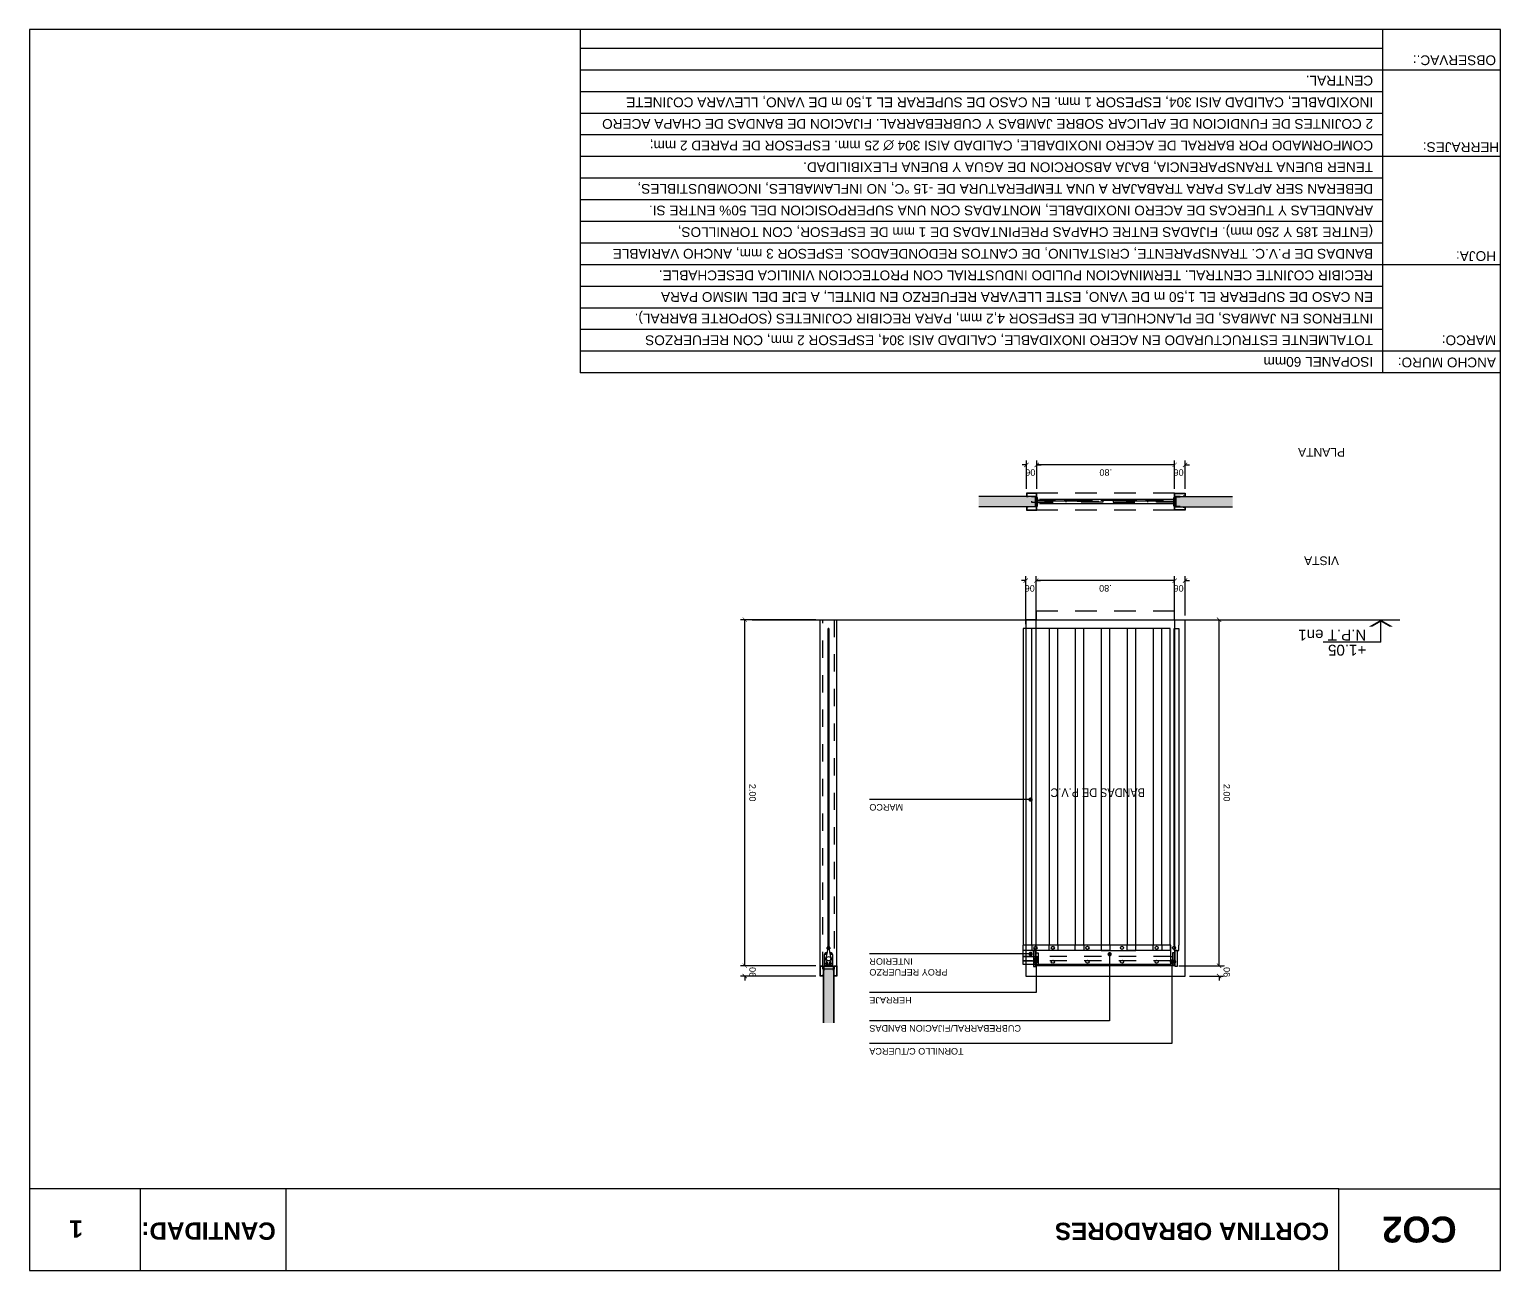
# Model space of a CAD drawing. Header units: millimetres. Extents: x -108.9 to -34.4, y 209.3 to 216.5.
# Drawn here: x -90.01 to -81.51, y 209.3 to 216.48 of the extents above; entities that cross this region are included whole.
import ezdxf
from ezdxf.enums import TextEntityAlignment as Align

# ---------------------------------------------------------------- set-up
doc = ezdxf.new("R2010")
doc.units = ezdxf.units.MM
doc.linetypes.add('HIDDEN', pattern=[9.525, 6.35, -3.175])
doc.linetypes.add('HIDDEN2', pattern=[0.1875, 0.125, -0.0625])
for name, color, linetype in [('125-TEXTO', 140, 'Continuous'), ('25-cotas', 140, 'Continuous'), ('BANDAS', 1, 'Continuous'), ('Carpinteria', 1, 'Continuous'), ('PISO', 2, 'Continuous'), ('PROYECCION', 9, 'HIDDEN2'), ('ROTULO', 7, 'Continuous'), ('TXT', 3, 'Continuous'), ('V-00', 8, 'Continuous'), ('V-01', 1, 'Continuous'), ('V-02', 2, 'Continuous'), ('Vista 2', 2, 'Continuous')]:
    doc.layers.add(name, color=color, linetype=linetype)
doc.layers.add('LICITACION PANELES', color=7, linetype='Continuous', true_color=0xf00000)
doc.styles.add('arial', font='arial.ttf')
doc.styles.add('ARIALBOLD', font='')
doc.styles.add('DIM', font='arial.ttf')
doc.styles.get("Standard").update_dxf_attribs({"font": 'arial.ttf'})
doc.styles.get('ARIALBOLD').set_extended_font_data('Arial', bold=True)
doc.dimstyles.new('Cota-025', dxfattribs={"dimscale": 25, "dimtxt": 0.0015, "dimasz": 0.001, "dimexe": 0.001, "dimexo": 0.001, "dimgap": 0.001, "dimtad": 1, "dimzin": 4, "dimdsep": 46, "dimtxsty": 'DIM', "dimblk1": 'ARCHTICK', "dimblk2": 'ARCHTICK', "dimsah": 1, "dimcen": 0.0005, "dimclrd": 15, "dimclre": 9, "dimclrt": 140, "dimaunit": 1, "dimadec": 0, "dimazin": 0, "dimtfac": 1, "dimtix": 1, "dimtofl": 0, "dimtmove": 2, "dimatfit": 3, "dimldrblk": 'DOT', "dimfxl": 1, "dimtolj": 1, "dimtzin": 4, "dimarcsym": 0})

# ---------------------------------------------------------------- blocks, each defined once
blk = doc.blocks.new('COD-CARP')
at = {"layer": 'ROTULO'}
for p, q in [((0.00146, -0.00119), (0.00146, -0.01064)), ((0.02016, -0.00119), (0.00146, -0.00119)), ((0.02016, -0.00119), (0.02016, -0.01064)), ((0.02016, -0.01064), (0.00146, -0.01064))]:
    blk.add_line(p, q, dxfattribs=at)
at = {"layer": 'TXT', "style": 'ARIALBOLD'}
blk.add_attdef('CODIGO', text='', height=0.003, dxfattribs=at).set_placement((0.01084, -0.00744), align=Align.CENTER)
blk = doc.blocks.new('_ArchTick')
at = {"color": 0, "linetype": 'ByBlock', "const_width": 0.15}
blk.add_lwpolyline([(-0.5, -0.5), (0.5, 0.5)], dxfattribs=at)
blk = doc.blocks.new('*D53')
at = {"layer": '25-cotas', "color": 9, "lineweight": -2, "transparency": 16777216}
for p, q in [((-84.1894, 213.0894), (-84.1894, 213.3152)), ((-83.3894, 213.0894), (-83.3894, 213.3152))]:
    blk.add_line(p, q, dxfattribs=at)
at = {"layer": '25-cotas', "color": 15, "lineweight": -2, "transparency": 16777216}
blk.add_line((-83.3894, 213.2902), (-84.1894, 213.2902), dxfattribs=at)
at = {"layer": 'DEFPOINTS', "color": 0, "transparency": 16777216}
for p in [(-84.1894, 213.2902), (-84.1894, 213.0644), (-83.3894, 213.0644)]:
    blk.add_point(p, dxfattribs=at)
at = {"layer": '25-cotas', "color": 15, "lineweight": -2, "transparency": 16777216, "xscale": 0.025, "yscale": 0.025, "zscale": 0.025, "rotation": 180}
blk.add_blockref('_ArchTick', (-84.1894, 213.2902), dxfattribs=at)
at = {"layer": '25-cotas', "color": 15, "lineweight": -2, "transparency": 16777216, "xscale": 0.025, "yscale": 0.025, "zscale": 0.025}
blk.add_blockref('_ArchTick', (-83.3894, 213.2902), dxfattribs=at)
at = {"layer": '25-cotas', "color": 140, "transparency": 16777216, "insert": (-83.7894, 213.246), "char_height": 0.0375, "attachment_point": 5, "rotation": 180, "style": 'DIM'}
blk.add_mtext('\\A1;.80', dxfattribs=at)
blk = doc.blocks.new('_Dot')
at = {"color": 0, "linetype": 'ByBlock', "lineweight": -2}
blk.add_line((-0.5, 0), (-1, 0), dxfattribs=at)
at = {"color": 0, "linetype": 'ByBlock', "const_width": 0.5}
blk.add_lwpolyline([(-0.25, 0, 1), (0.25, 0, 1)], format="xyb", close=True, dxfattribs=at)
blk = doc.blocks.new('Simb-Nivel-C')
blk.add_line((0, 0.52), (1.331, 0.52))
at = {"linetype": 'ByBlock'}
for p in [(0, 0.52), (0, 0.32)]:
    blk.add_line(p, (0, 0), dxfattribs=at)
for points in [[(-0.285, 0.164), (-0.203, 0.164), (0, 0), (0, 0.047)], [(0.285, 0.164), (0.203, 0.164), (0, 0), (0, 0.047)]]:
    blk.add_solid(points)
for tag, p in [('COTA', (0.338, 0.579)), ('TIPO', (0.338, 0.231))]:
    blk.add_attdef(tag, p, '', height=0.25)
blk = doc.blocks.new('*D54')
at = {"layer": 'DEFPOINTS', "color": 0, "transparency": 16777216}
for p in [(-83.3894, 213.0644), (-83.1326, 213.0644), (-83.3894, 211.0644)]:
    blk.add_point(p, dxfattribs=at)
at = {"layer": 'LICITACION PANELES', "color": 9, "lineweight": -2, "transparency": 16777216}
for p, q in [((-83.3644, 213.0644), (-83.1076, 213.0644)), ((-83.3644, 211.0644), (-83.1076, 211.0644))]:
    blk.add_line(p, q, dxfattribs=at)
at = {"layer": 'LICITACION PANELES', "color": 15, "lineweight": -2, "transparency": 16777216}
blk.add_line((-83.1326, 211.0644), (-83.1326, 213.0644), dxfattribs=at)
at = {"layer": 'LICITACION PANELES', "color": 15, "lineweight": -2, "transparency": 16777216, "xscale": 0.025, "yscale": 0.025, "zscale": 0.025}
for p, rotation in [((-83.1326, 213.0644), 90), ((-83.1326, 211.0644), 270)]:
    blk.add_blockref('_ArchTick', p, dxfattribs=dict(at, rotation=rotation))
at = {"layer": 'LICITACION PANELES', "color": 140, "transparency": 16777216, "insert": (-83.0885, 212.0644), "char_height": 0.0375, "attachment_point": 5, "rotation": 270, "style": 'DIM'}
blk.add_mtext('\\A1;2.00', dxfattribs=at)
blk = doc.blocks.new('*D55')
at = {"layer": 'DEFPOINTS', "color": 0, "transparency": 16777216}
for p in [(-83.3294, 211.0644), (-83.3294, 211.0044), (-83.1326, 211.0044)]:
    blk.add_point(p, dxfattribs=at)
at = {"layer": 'LICITACION PANELES', "color": 9, "lineweight": -2, "transparency": 16777216}
for p, q in [((-83.3044, 211.0644), (-83.1076, 211.0644)), ((-83.3044, 211.0044), (-83.1076, 211.0044))]:
    blk.add_line(p, q, dxfattribs=at)
at = {"layer": 'LICITACION PANELES', "color": 15, "lineweight": -2, "transparency": 16777216}
for p, q in [((-83.1326, 211.0644), (-83.1326, 211.0894)), ((-83.1326, 211.0044), (-83.1326, 210.9794))]:
    blk.add_line(p, q, dxfattribs=at)
at = {"layer": 'LICITACION PANELES', "color": 15, "lineweight": -2, "transparency": 16777216, "xscale": 0.025, "yscale": 0.025, "zscale": 0.025}
for p, rotation in [((-83.1326, 211.0644), 270), ((-83.1326, 211.0044), 90)]:
    blk.add_blockref('_ArchTick', p, dxfattribs=dict(at, rotation=rotation))
at = {"layer": 'LICITACION PANELES', "color": 140, "transparency": 16777216, "insert": (-83.0885, 211.0344), "char_height": 0.0375, "attachment_point": 5, "rotation": 270, "style": 'DIM'}
blk.add_mtext('\\A1;.06', dxfattribs=at)
blk = doc.blocks.new('*D56')
at = {"layer": '25-cotas', "color": 15, "lineweight": -2, "transparency": 16777216}
for p, q in [((-83.3894, 213.2902), (-83.4144, 213.2902)), ((-83.3294, 213.2902), (-83.3044, 213.2902))]:
    blk.add_line(p, q, dxfattribs=at)
at = {"layer": '25-cotas', "color": 9, "lineweight": -2, "transparency": 16777216}
for p, q in [((-83.3894, 213.0894), (-83.3894, 213.3152)), ((-83.3294, 213.0894), (-83.3294, 213.3152))]:
    blk.add_line(p, q, dxfattribs=at)
at = {"layer": 'DEFPOINTS', "color": 0, "transparency": 16777216}
for p in [(-83.3894, 213.2902), (-83.3894, 213.0644), (-83.3294, 213.0644)]:
    blk.add_point(p, dxfattribs=at)
at = {"layer": '25-cotas', "color": 15, "lineweight": -2, "transparency": 16777216, "xscale": 0.025, "yscale": 0.025, "zscale": 0.025}
blk.add_blockref('_ArchTick', (-83.3894, 213.2902), dxfattribs=at)
at = {"layer": '25-cotas', "color": 15, "lineweight": -2, "transparency": 16777216, "xscale": 0.025, "yscale": 0.025, "zscale": 0.025, "rotation": 180}
blk.add_blockref('_ArchTick', (-83.3294, 213.2902), dxfattribs=at)
at = {"layer": '25-cotas', "color": 140, "transparency": 16777216, "insert": (-83.3594, 213.246), "char_height": 0.0375, "attachment_point": 5, "rotation": 180, "style": 'DIM'}
blk.add_mtext('\\A1;.06', dxfattribs=at)
blk = doc.blocks.new('*D57')
at = {"layer": '25-cotas', "color": 15, "lineweight": -2, "transparency": 16777216}
for p, q in [((-84.2494, 213.2902), (-84.2744, 213.2902)), ((-84.1894, 213.2902), (-84.1644, 213.2902))]:
    blk.add_line(p, q, dxfattribs=at)
at = {"layer": '25-cotas', "color": 9, "lineweight": -2, "transparency": 16777216}
for p, q in [((-84.2494, 213.0394), (-84.2494, 213.3152)), ((-84.1894, 213.0394), (-84.1894, 213.3152))]:
    blk.add_line(p, q, dxfattribs=at)
at = {"layer": 'DEFPOINTS', "color": 0, "transparency": 16777216}
for p in [(-84.2494, 213.2902), (-84.2494, 213.0144), (-84.1894, 213.0144)]:
    blk.add_point(p, dxfattribs=at)
at = {"layer": '25-cotas', "color": 15, "lineweight": -2, "transparency": 16777216, "xscale": 0.025, "yscale": 0.025, "zscale": 0.025}
blk.add_blockref('_ArchTick', (-84.2494, 213.2902), dxfattribs=at)
at = {"layer": '25-cotas', "color": 15, "lineweight": -2, "transparency": 16777216, "xscale": 0.025, "yscale": 0.025, "zscale": 0.025, "rotation": 180}
blk.add_blockref('_ArchTick', (-84.1894, 213.2902), dxfattribs=at)
at = {"layer": '25-cotas', "color": 140, "transparency": 16777216, "insert": (-84.2194, 213.246), "char_height": 0.0375, "attachment_point": 5, "rotation": 180, "style": 'DIM'}
blk.add_mtext('\\A1;.06', dxfattribs=at)
blk = doc.blocks.new('*D58')
at = {"layer": '25-cotas', "color": 15, "lineweight": -2, "transparency": 16777216}
for p, q in [((-83.3894, 213.9596), (-83.4144, 213.9596)), ((-83.3294, 213.9596), (-83.3044, 213.9596))]:
    blk.add_line(p, q, dxfattribs=at)
at = {"layer": '25-cotas', "color": 9, "lineweight": -2, "transparency": 16777216}
for p, q in [((-83.3894, 213.8207), (-83.3894, 213.9846)), ((-83.3294, 213.8207), (-83.3294, 213.9846))]:
    blk.add_line(p, q, dxfattribs=at)
at = {"layer": 'DEFPOINTS', "color": 0, "transparency": 16777216}
for p in [(-83.3894, 213.9596), (-83.3894, 213.7957), (-83.3294, 213.7957)]:
    blk.add_point(p, dxfattribs=at)
at = {"layer": '25-cotas', "color": 15, "lineweight": -2, "transparency": 16777216, "xscale": 0.025, "yscale": 0.025, "zscale": 0.025}
blk.add_blockref('_ArchTick', (-83.3894, 213.9596), dxfattribs=at)
at = {"layer": '25-cotas', "color": 15, "lineweight": -2, "transparency": 16777216, "xscale": 0.025, "yscale": 0.025, "zscale": 0.025, "rotation": 180}
blk.add_blockref('_ArchTick', (-83.3294, 213.9596), dxfattribs=at)
at = {"layer": '25-cotas', "color": 140, "transparency": 16777216, "insert": (-83.3594, 213.9155), "char_height": 0.0375, "attachment_point": 5, "rotation": 180, "style": 'DIM'}
blk.add_mtext('\\A1;.06', dxfattribs=at)
blk = doc.blocks.new('*D59')
at = {"layer": '25-cotas', "color": 9, "lineweight": -2, "transparency": 16777216}
for p, q in [((-84.1859, 213.8207), (-84.1859, 213.9846)), ((-83.3894, 213.8207), (-83.3894, 213.9846))]:
    blk.add_line(p, q, dxfattribs=at)
at = {"layer": '25-cotas', "color": 15, "lineweight": -2, "transparency": 16777216}
blk.add_line((-83.3894, 213.9596), (-84.1859, 213.9596), dxfattribs=at)
at = {"layer": 'DEFPOINTS', "color": 0, "transparency": 16777216}
for p in [(-84.1859, 213.9596), (-84.1859, 213.7957), (-83.3894, 213.7957)]:
    blk.add_point(p, dxfattribs=at)
at = {"layer": '25-cotas', "color": 15, "lineweight": -2, "transparency": 16777216, "xscale": 0.025, "yscale": 0.025, "zscale": 0.025, "rotation": 180}
blk.add_blockref('_ArchTick', (-84.1859, 213.9596), dxfattribs=at)
at = {"layer": '25-cotas', "color": 15, "lineweight": -2, "transparency": 16777216, "xscale": 0.025, "yscale": 0.025, "zscale": 0.025}
blk.add_blockref('_ArchTick', (-83.3894, 213.9596), dxfattribs=at)
at = {"layer": '25-cotas', "color": 140, "transparency": 16777216, "insert": (-83.7876, 213.9155), "char_height": 0.0375, "attachment_point": 5, "rotation": 180, "style": 'DIM'}
blk.add_mtext('\\A1;.80', dxfattribs=at)
blk = doc.blocks.new('*D60')
at = {"layer": '25-cotas', "color": 15, "lineweight": -2, "transparency": 16777216}
for p, q in [((-84.2459, 213.9596), (-84.2709, 213.9596)), ((-84.1859, 213.9596), (-84.1609, 213.9596))]:
    blk.add_line(p, q, dxfattribs=at)
at = {"layer": '25-cotas', "color": 9, "lineweight": -2, "transparency": 16777216}
for p, q in [((-84.2459, 213.8207), (-84.2459, 213.9846)), ((-84.1859, 213.8207), (-84.1859, 213.9846))]:
    blk.add_line(p, q, dxfattribs=at)
at = {"layer": 'DEFPOINTS', "color": 0, "transparency": 16777216}
for p in [(-84.2459, 213.9596), (-84.2459, 213.7957), (-84.1859, 213.7957)]:
    blk.add_point(p, dxfattribs=at)
at = {"layer": '25-cotas', "color": 15, "lineweight": -2, "transparency": 16777216, "xscale": 0.025, "yscale": 0.025, "zscale": 0.025}
blk.add_blockref('_ArchTick', (-84.2459, 213.9596), dxfattribs=at)
at = {"layer": '25-cotas', "color": 15, "lineweight": -2, "transparency": 16777216, "xscale": 0.025, "yscale": 0.025, "zscale": 0.025, "rotation": 180}
blk.add_blockref('_ArchTick', (-84.1859, 213.9596), dxfattribs=at)
at = {"layer": '25-cotas', "color": 140, "transparency": 16777216, "insert": (-84.2159, 213.9155), "char_height": 0.0375, "attachment_point": 5, "rotation": 180, "style": 'DIM'}
blk.add_mtext('\\A1;.06', dxfattribs=at)
blk = doc.blocks.new('*D61')
at = {"layer": '25-cotas', "color": 9, "lineweight": -2, "transparency": 16777216}
for p, q in [((-85.4633, 213.0644), (-85.8977, 213.0644)), ((-85.4633, 211.0644), (-85.8977, 211.0644))]:
    blk.add_line(p, q, dxfattribs=at)
at = {"layer": '25-cotas', "color": 15, "lineweight": -2, "transparency": 16777216}
blk.add_line((-85.8727, 211.0644), (-85.8727, 213.0644), dxfattribs=at)
at = {"layer": 'DEFPOINTS', "color": 0, "transparency": 16777216}
for p in [(-85.8727, 213.0644), (-85.4383, 213.0644), (-85.4383, 211.0644)]:
    blk.add_point(p, dxfattribs=at)
at = {"layer": '25-cotas', "color": 15, "lineweight": -2, "transparency": 16777216, "xscale": 0.025, "yscale": 0.025, "zscale": 0.025}
for p, rotation in [((-85.8727, 213.0644), 90), ((-85.8727, 211.0644), 270)]:
    blk.add_blockref('_ArchTick', p, dxfattribs=dict(at, rotation=rotation))
at = {"layer": '25-cotas', "color": 140, "transparency": 16777216, "insert": (-85.8286, 212.0644), "char_height": 0.0375, "attachment_point": 5, "rotation": 270, "style": 'DIM'}
blk.add_mtext('\\A1;2.00', dxfattribs=at)
blk = doc.blocks.new('*D62')
at = {"layer": '25-cotas', "color": 9, "lineweight": -2, "transparency": 16777216}
for p, q in [((-85.4633, 211.0644), (-85.8977, 211.0644)), ((-85.4633, 211.0044), (-85.8977, 211.0044))]:
    blk.add_line(p, q, dxfattribs=at)
at = {"layer": '25-cotas', "color": 15, "lineweight": -2, "transparency": 16777216}
for p, q in [((-85.8727, 211.0644), (-85.8727, 211.0894)), ((-85.8727, 211.0044), (-85.8727, 210.9794))]:
    blk.add_line(p, q, dxfattribs=at)
at = {"layer": 'DEFPOINTS', "color": 0, "transparency": 16777216}
for p in [(-85.8727, 211.0644), (-85.4383, 211.0644), (-85.4383, 211.0044)]:
    blk.add_point(p, dxfattribs=at)
at = {"layer": '25-cotas', "color": 15, "lineweight": -2, "transparency": 16777216, "xscale": 0.025, "yscale": 0.025, "zscale": 0.025}
for p, rotation in [((-85.8727, 211.0644), 270), ((-85.8727, 211.0044), 90)]:
    blk.add_blockref('_ArchTick', p, dxfattribs=dict(at, rotation=rotation))
at = {"layer": '25-cotas', "color": 140, "transparency": 16777216, "insert": (-85.8286, 211.0344), "char_height": 0.0375, "attachment_point": 5, "rotation": 270, "style": 'DIM'}
blk.add_mtext('\\A1;.06', dxfattribs=at)

msp = doc.modelspace()

# ---------------------------------------------------------------- hatches: boundary and pattern name
at = {"layer": 'V-00'}
h = msp.add_hatch(dxfattribs=at)
h.set_pattern_fill('HONEY', color=256, scale=0.001, angle=90, style=0)
h.set_pattern_definition([(270, (-9.346872, 2e-13), (0.002749630645, -0.0047625), [0.003175, -0.00635]), (30, (-9.346872, 2e-13), (0.002749630663, 0.00476249999), [0.003175, -0.00635]), (330, (-9.346872, 2e-13), (0.005499261308, -1e-11), [-0.00635, 0.003175])])
h.paths.add_polyline_path([(-84.5209, 213.7177), (-84.2171, 213.7177), (-84.2171, 213.7187), (-84.1931, 213.7187), (-84.1931, 213.7747), (-84.2171, 213.7747), (-84.2171, 213.7757), (-84.5209, 213.7757)])
h = msp.add_hatch(dxfattribs=at)
h.set_pattern_fill('HONEY', color=256, scale=0.001, angle=90, style=0)
h.set_pattern_definition([(270, (-9.546872, 2e-13), (0.002749630645, -0.0047625), [0.003175, -0.00635]), (30, (-9.546872, 2e-13), (0.002749630663, 0.00476249999), [0.003175, -0.00635]), (330, (-9.546872, 2e-13), (0.005499261308, -1e-11), [-0.00635, 0.003175])])
h.paths.add_polyline_path([(-83.0543, 213.7177), (-83.3582, 213.7177), (-83.3582, 213.7187), (-83.3822, 213.7187), (-83.3822, 213.7747), (-83.3582, 213.7747), (-83.3582, 213.7757), (-83.0543, 213.7757)])
h = msp.add_hatch(dxfattribs=at)
h.set_pattern_fill('HONEY', color=256, scale=0.001, angle=90, style=0)
h.set_pattern_definition([(270, (-9.446872, 2e-13), (0.002749630645, -0.0047625), [0.003175, -0.00635]), (30, (-9.446872, 2e-13), (0.002749630663, 0.00476249999), [0.003175, -0.00635]), (330, (-9.446872, 2e-13), (0.005499261308, -1e-11), [-0.00635, 0.003175])])
h.paths.add_polyline_path([(-85.3603, 210.7335), (-85.3603, 211.0374), (-85.3613, 211.0374), (-85.3613, 211.0614), (-85.4173, 211.0614), (-85.4173, 211.0374), (-85.4183, 211.0374), (-85.4183, 210.7335)])

# ---------------------------------------------------------------- linework, layer by layer
at = {"color": 1, "linetype": 'HIDDEN2'}
msp.add_lwpolyline([(-83.3894, 213.0644), (-83.3894, 213.1144), (-84.1894, 213.1144), (-84.1894, 213.0644)], dxfattribs=at)
at = {"layer": 'BANDAS', "linetype": 'HIDDEN2'}
for p, q in [((-84.1784, 213.7592), (-84.1826, 213.7592)), ((-84.1784, 213.7342), (-84.1826, 213.7342)), ((-83.3969, 213.7592), (-83.3927, 213.7592)), ((-83.3969, 213.7342), (-83.3927, 213.7342))]:
    msp.add_line(p, q, dxfattribs=at)
at = {"layer": 'BANDAS'}
for p, q in [((-83.9525, 213.7592), (-84.1706, 213.7592)), ((-83.9525, 213.7342), (-84.1706, 213.7342)), ((-83.3969, 213.7592), (-83.9525, 213.7592)), ((-83.3969, 213.7342), (-83.9525, 213.7342)), ((-84.1894, 213.0144), (-84.2434, 213.0144)), ((-84.2674, 211.1169), (-84.1774, 211.1169)), ((-84.2674, 211.0919), (-84.1774, 211.0919)), ((-83.4114, 211.1169), (-83.4014, 211.1169)), ((-83.4114, 211.0919), (-83.4014, 211.0919))]:
    msp.add_line(p, q, dxfattribs=at)
at = {"layer": 'BANDAS', "linetype": 'HIDDEN2'}
for points in [[(-84.0157, 213.7442), (-84.0157, 213.7492), (-84.2157, 213.7492), (-84.2157, 213.7442), (-84.2157, 213.7442)], [(-84.1816, 213.7507), (-84.1816, 213.7557), (-84.0816, 213.7557), (-84.0816, 213.7507), (-84.0816, 213.7507)], [(-83.8112, 213.7507), (-83.8112, 213.7557), (-83.6112, 213.7557), (-83.6112, 213.7507), (-83.6112, 213.7507)], [(-83.5453, 213.7442), (-83.5453, 213.7492), (-83.7453, 213.7492), (-83.7453, 213.7442), (-83.7453, 213.7442)], [(-83.4558, 213.7507), (-83.4558, 213.7557), (-83.5558, 213.7557), (-83.5558, 213.7507), (-83.5558, 213.7507)], [(-83.4936, 213.7442), (-83.4936, 213.7492), (-83.3936, 213.7492), (-83.3936, 213.7442), (-83.3936, 213.7442)]]:
    msp.add_lwpolyline(points, close=True, dxfattribs=at)
for points in [[(-83.9525, 213.7557), (-84.0262, 213.7557), (-84.0261, 213.7507), (-84.0261, 213.7507), (-83.9525, 213.7507)], [(-83.9525, 213.7557), (-83.8672, 213.7557), (-83.8673, 213.7507), (-83.8673, 213.7507), (-83.9525, 213.7507)], [(-83.9525, 213.7492), (-83.8045, 213.7492), (-83.8045, 213.7442), (-83.8045, 213.7442), (-83.9525, 213.7442)]]:
    msp.add_lwpolyline(points, dxfattribs=at)
at = {"layer": 'BANDAS'}
for points in [[(-84.0644, 211.1824), (-84.0644, 213.0144), (-84.2644, 213.0144), (-84.2644, 211.1824)], [(-84.2144, 211.1824), (-84.2144, 213.0144), (-84.2644, 213.0144), (-84.2644, 211.1824)], [(-84.2144, 211.1824), (-84.2144, 211.1524), (-84.1894, 211.1524), (-84.1894, 213.0144)], [(-83.9144, 211.1824), (-83.9144, 213.0144), (-84.1144, 213.0144), (-84.1144, 211.1824)], [(-83.7644, 211.1824), (-83.7644, 213.0144), (-83.9644, 213.0144), (-83.9644, 211.1824)], [(-83.6144, 211.1824), (-83.6144, 213.0144), (-83.8144, 213.0144), (-83.8144, 211.1824)], [(-83.4644, 211.1824), (-83.4644, 213.0144), (-83.6644, 213.0144), (-83.6644, 211.1824)], [(-83.4144, 211.1824), (-83.4144, 213.0144), (-83.5144, 213.0144), (-83.5144, 211.1824)], [(-83.3914, 211.1824), (-83.3914, 213.0144), (-83.3644, 213.0144), (-83.3644, 211.1824)]]:
    msp.add_lwpolyline(points, dxfattribs=at)
for points in [[(-84.2674, 211.0724), (-83.4114, 211.0724), (-83.4114, 211.1824), (-84.2674, 211.1824)], [(-84.1894, 211.0694), (-84.1894, 211.1394), (-84.1774, 211.1394), (-84.1774, 211.0694)], [(-83.3894, 211.0694), (-83.3894, 211.1394), (-83.4014, 211.1394), (-83.4014, 211.0694)]]:
    msp.add_lwpolyline(points, close=True, dxfattribs=at)
at = {"layer": 'BANDAS', "linetype": 'HIDDEN'}
for points in [[(-84.0644, 211.1824), (-84.0644, 211.1524), (-84.2644, 211.1524), (-84.2644, 211.1824)], [(-83.9144, 211.1824), (-83.9144, 211.1524), (-84.1144, 211.1524), (-84.1144, 211.1824)], [(-83.7644, 211.1824), (-83.7644, 211.1524), (-83.9644, 211.1524), (-83.9644, 211.1824)], [(-83.8144, 211.1824), (-83.8144, 211.1524), (-83.6144, 211.1524), (-83.6144, 211.1824)], [(-83.4644, 211.1824), (-83.4644, 211.1524), (-83.6644, 211.1524), (-83.6644, 211.1824)], [(-83.4144, 211.1824), (-83.4144, 211.1524), (-83.5144, 211.1524), (-83.5144, 211.1824)], [(-83.3914, 211.1824), (-83.3914, 211.1524), (-83.3644, 211.1524), (-83.3644, 211.1824)]]:
    msp.add_lwpolyline(points, dxfattribs=at)
at = {"layer": 'BANDAS'}
for centre in [(-84.1934, 211.1674), (-84.0934, 211.1674), (-83.8934, 211.1674), (-83.6934, 211.1674), (-83.4934, 211.1674), (-83.3934, 211.1674), (-84.1934, 211.0874), (-84.0934, 211.0874), (-83.8934, 211.0874), (-83.6934, 211.0874), (-83.4934, 211.0874), (-83.3934, 211.0874)]:
    msp.add_circle(centre, 0.00923, dxfattribs=at)
at = {"layer": 'Carpinteria', "color": 2}
for points in [[(-84.2171, 213.7757), (-84.1921, 213.7757), (-84.1921, 213.7177), (-84.2171, 213.7177), (-84.2171, 213.7187), (-84.1931, 213.7187), (-84.1931, 213.7747), (-84.2171, 213.7747), (-84.2171, 213.7757)], [(-84.2171, 213.7757), (-84.1921, 213.7757), (-84.1921, 213.7177), (-84.2171, 213.7177), (-84.2171, 213.7187), (-84.1931, 213.7187), (-84.1931, 213.7747), (-84.2171, 213.7747), (-84.2171, 213.7757)], [(-83.3582, 213.7757), (-83.3832, 213.7757), (-83.3832, 213.7177), (-83.3582, 213.7177), (-83.3582, 213.7187), (-83.3822, 213.7187), (-83.3822, 213.7747), (-83.3582, 213.7747), (-83.3582, 213.7757)], [(-85.4183, 211.0374), (-85.4183, 211.0624), (-85.3603, 211.0624), (-85.3603, 211.0374), (-85.3613, 211.0374), (-85.3613, 211.0614), (-85.4173, 211.0614), (-85.4173, 211.0374), (-85.4183, 211.0374)], [(-85.4183, 211.0374), (-85.4183, 211.0624), (-85.3603, 211.0624), (-85.3603, 211.0374), (-85.3613, 211.0374), (-85.3613, 211.0614), (-85.4173, 211.0614), (-85.4173, 211.0374), (-85.4183, 211.0374)]]:
    msp.add_lwpolyline(points, dxfattribs=at)
at = {"layer": 'DEFPOINTS'}
for points in [[(-90.0063, 216.4768), (-90.0063, 209.3018), (-81.5063, 209.3018), (-81.5063, 216.4768)], [(-81.5063, 216.4768), (-90.0063, 216.4768), (-90.0063, 209.3018), (-81.5063, 209.3018)]]:
    msp.add_lwpolyline(points, close=True, dxfattribs=at)
at = {"layer": 'PISO'}
msp.add_line((-85.8301, 213.0644), (-82.0891, 213.0644), dxfattribs=at)
at = {"layer": 'PROYECCION'}
for p, q in [((-83.3894, 213.7957), (-84.1859, 213.7957)), ((-83.3894, 213.6977), (-84.1859, 213.6977))]:
    msp.add_line(p, q, dxfattribs=at)
at = {"layer": 'PROYECCION', "linetype": 'HIDDEN2', "ltscale": 0.02}
for p, q in [((-83.4114, 211.1169), (-84.2674, 211.1169)), ((-83.4114, 211.0919), (-84.2674, 211.0919))]:
    msp.add_line(p, q, dxfattribs=at)
at = {"layer": 'PROYECCION', "color": 1, "linetype": 'HIDDEN', "ltscale": 0.01}
msp.add_lwpolyline([(-85.3568, 213.0644), (-85.3568, 211.0444), (-85.3568, 211.0444), (-85.4218, 211.0444), (-85.4218, 213.0644)], dxfattribs=at)
at = {"layer": 'PROYECCION', "linetype": 'HIDDEN2', "ltscale": 0.02}
for points in [[(-84.1936, 211.0594), (-84.1936, 211.1544), (-84.2056, 211.1544), (-84.2056, 211.0594)], [(-83.3866, 211.0594), (-83.3866, 211.1544), (-83.3746, 211.1544), (-83.3746, 211.0594)]]:
    msp.add_lwpolyline(points, close=True, dxfattribs=at)
at = {"layer": 'ROTULO'}
for p, q in [((-89.3647, 209.3018), (-89.3647, 209.7741)), ((-88.5231, 209.3018), (-88.5231, 209.7741))]:
    msp.add_line(p, q, dxfattribs=at)
at = {"layer": 'TXT'}
for p, q in [((-86.8236, 216.4768), (-86.8236, 214.4911)), ((-86.8236, 216.4768), (-86.8236, 214.4911)), ((-82.1867, 214.4911), (-82.1867, 216.4768)), ((-82.1867, 214.4911), (-82.1867, 216.4768)), ((-82.1867, 214.4911), (-82.1867, 216.4768)), ((-82.1867, 216.3668), (-86.8236, 216.3668)), ((-82.1867, 216.2417), (-86.8236, 216.2417)), ((-81.5063, 216.2417), (-86.8236, 216.2417)), ((-82.1867, 216.1167), (-86.8236, 216.1167)), ((-82.1867, 215.9916), (-86.8236, 215.9916)), ((-82.1867, 215.8666), (-86.8236, 215.8666)), ((-81.5063, 215.7415), (-86.8236, 215.7415)), ((-82.1867, 215.6165), (-86.8236, 215.6165)), ((-82.1867, 215.4915), (-86.8236, 215.4915)), ((-82.1867, 215.3664), (-86.8236, 215.3664)), ((-82.1867, 215.2414), (-86.8236, 215.2414)), ((-82.1867, 215.1163), (-86.8236, 215.1163)), ((-81.5063, 215.1163), (-86.8236, 215.1163)), ((-82.1867, 214.9913), (-86.8236, 214.9913)), ((-82.1867, 214.8662), (-86.8236, 214.8662)), ((-82.1867, 214.7412), (-86.8236, 214.7412)), ((-81.5063, 214.6162), (-86.8236, 214.6162)), ((-81.5063, 214.4911), (-86.8236, 214.4911)), ((-82.441, 209.7741), (-90.0063, 209.7741))]:
    msp.add_line(p, q, dxfattribs=at)
at = {"layer": 'V-01'}
for p, q in [((-84.1921, 213.7767), (-84.5209, 213.7767)), ((-84.1921, 213.7757), (-84.5209, 213.7757)), ((-83.3832, 213.7767), (-83.0543, 213.7767)), ((-83.3832, 213.7757), (-83.0543, 213.7757)), ((-84.1921, 213.7177), (-84.5209, 213.7177)), ((-84.1921, 213.7167), (-84.5209, 213.7167)), ((-83.3832, 213.7177), (-83.0543, 213.7177)), ((-83.3832, 213.7167), (-83.0543, 213.7167)), ((-85.4383, 211.0644), (-85.4383, 213.0644)), ((-85.3403, 211.0644), (-85.3403, 213.0644)), ((-85.3928, 211.1684), (-85.3935, 211.1684)), ((-85.3928, 211.1637), (-85.3935, 211.1637)), ((-85.3853, 211.1684), (-85.3858, 211.1684)), ((-85.3853, 211.1637), (-85.3858, 211.1637)), ((-85.4193, 211.0624), (-85.4193, 210.7335)), ((-85.4183, 211.0624), (-85.4183, 210.7335)), ((-85.3603, 211.0624), (-85.3603, 210.7335)), ((-85.3593, 211.0624), (-85.3593, 210.7335))]:
    msp.add_line(p, q, dxfattribs=at)
for points in [[(-85.3974, 211.1684), (-85.3987, 211.1684), (-85.3992, 211.1679), (-85.3992, 211.1643), (-85.3987, 211.1637), (-85.3974, 211.1637)], [(-85.4143, 211.0694), (-85.3971, 211.0694)], [(-85.3974, 211.0704), (-85.3987, 211.0704), (-85.3992, 211.0709), (-85.3992, 211.0745), (-85.3987, 211.075), (-85.3974, 211.075)], [(-85.3938, 211.0694), (-85.3933, 211.0694)], [(-85.3853, 211.0694), (-85.385, 211.0694)]]:
    msp.add_lwpolyline(points, dxfattribs=at)
for points in [[(-85.3974, 211.1632), (-85.3974, 211.169), (-85.3966, 211.17), (-85.3943, 211.17), (-85.3935, 211.169), (-85.3935, 211.1632), (-85.3943, 211.1622), (-85.3966, 211.1622)], [(-85.3853, 211.1632), (-85.3853, 211.169), (-85.3845, 211.17), (-85.3822, 211.17), (-85.3815, 211.169), (-85.3815, 211.1632), (-85.3822, 211.1622), (-85.3845, 211.1622)], [(-85.3974, 211.0756), (-85.3974, 211.0698), (-85.3966, 211.0688), (-85.3943, 211.0688), (-85.3935, 211.0698), (-85.3935, 211.0756), (-85.3943, 211.0766), (-85.3966, 211.0766)], [(-85.3853, 211.0756), (-85.3853, 211.0698), (-85.3845, 211.0688), (-85.3822, 211.0688), (-85.3815, 211.0698), (-85.3815, 211.0756), (-85.3822, 211.0766), (-85.3845, 211.0766)]]:
    msp.add_lwpolyline(points, close=True, dxfattribs=at)
for points in [[(-85.3961, 211.1622, -1), (-85.3961, 211.1643), (-85.3948, 211.1643, 0.571429), (-85.3948, 211.1679), (-85.3961, 211.1679, -1), (-85.3961, 211.17)], [(-85.3961, 211.1643, -0.571429), (-85.3961, 211.1679)], [(-85.384, 211.1622, -1), (-85.384, 211.1643), (-85.3828, 211.1643, 0.571429), (-85.3828, 211.1679), (-85.384, 211.1679, -1), (-85.384, 211.17)], [(-85.384, 211.1643, -0.571429), (-85.384, 211.1679)], [(-85.396, 211.1394), (-85.3993, 211.1394, 0.414214), (-85.4143, 211.1244), (-85.4143, 211.0694)], [(-85.3961, 211.0766, 1), (-85.3961, 211.0745), (-85.3948, 211.0745, -0.571429), (-85.3948, 211.0709), (-85.3961, 211.0709, 1), (-85.3961, 211.0688)], [(-85.3961, 211.0745, 0.571429), (-85.3961, 211.0709)], [(-85.384, 211.0766, 1), (-85.384, 211.0745), (-85.3828, 211.0745, -0.571429), (-85.3828, 211.0709), (-85.384, 211.0709, 1), (-85.384, 211.0688)], [(-85.384, 211.0745, 0.571429), (-85.384, 211.0709)], [(-85.3818, 211.0694), (-85.3643, 211.0694), (-85.3643, 211.1244, 0.414214), (-85.3793, 211.1394), (-85.3827, 211.1394, 106.37853)]]:
    msp.add_lwpolyline(points, format="xyb", dxfattribs=at)
for centre in [(-85.4047, 211.1303), (-85.4047, 211.0785), (-85.374, 211.1303), (-85.374, 211.0785)]:
    msp.add_circle(centre, 0.00289, dxfattribs=at)
for centre in [(-85.3948, 211.1689), (-85.3948, 211.1632), (-85.3828, 211.1689), (-85.3828, 211.1632), (-85.3948, 211.0756), (-85.3948, 211.0698), (-85.3828, 211.0756), (-85.3828, 211.0698)]:
    msp.add_arc(centre, 0.00104, 270, 90, dxfattribs=at)
at = {"layer": 'V-02'}
msp.add_line((-85.3868, 213.0144), (-85.3918, 213.0144), dxfattribs=at)
for points in [[(-85.3868, 213.0144), (-85.3868, 211.1744), (-85.3918, 211.1744), (-85.3918, 213.0144)], [(-85.3858, 211.1578), (-85.3858, 211.1578), (-85.3858, 211.1578), (-85.3858, 211.1578), (-85.3839, 211.1463), (-85.3814, 211.1321), (-85.3798, 211.1245), (-85.3773, 211.1178), (-85.3738, 211.1077), (-85.3741, 211.0998), (-85.3763, 211.0934), (-85.3801, 211.0868), (-85.382, 211.0839), (-85.3854, 211.0782), (-85.3853, 211.0706), (-85.3853, 211.0644), (-85.3933, 211.0644), (-85.3933, 211.0706), (-85.3933, 211.0782), (-85.3966, 211.0839), (-85.3985, 211.0868), (-85.4023, 211.0934), (-85.4046, 211.0998), (-85.4049, 211.1077), (-85.4014, 211.1178), (-85.3989, 211.1245), (-85.3973, 211.1321), (-85.3947, 211.1463), (-85.3928, 211.1578), (-85.3928, 211.1578), (-85.3928, 211.1578), (-85.3928, 211.1578), (-85.3858, 211.1578)]]:
    msp.add_lwpolyline(points, dxfattribs=at)
msp.add_lwpolyline([(-85.3928, 211.1578), (-85.3928, 211.1744), (-85.3858, 211.1744), (-85.3858, 211.1578)], close=True, dxfattribs=at)
msp.add_circle((-85.3893, 211.1044), 0.0125, dxfattribs=at)
at = {"layer": 'Vista 2'}
for points in [[(-84.2359, 213.7167), (-84.2459, 213.7167), (-84.2459, 213.6977), (-84.1859, 213.6977), (-84.1859, 213.7957), (-84.2459, 213.7957), (-84.2459, 213.7767), (-84.2359, 213.7767)], [(-84.2359, 213.7147), (-84.2439, 213.7147), (-84.2439, 213.6997), (-84.1879, 213.6997), (-84.1879, 213.7937), (-84.2439, 213.7937), (-84.2439, 213.7787), (-84.2359, 213.7787)], [(-84.1921, 213.7167), (-84.1921, 213.7767), (-84.1879, 213.7767), (-84.1879, 213.7167), (-84.1921, 213.7167)], [(-83.3394, 213.7167), (-83.3294, 213.7167), (-83.3294, 213.6977), (-83.3894, 213.6977), (-83.3894, 213.7957), (-83.3294, 213.7957), (-83.3294, 213.7767), (-83.3394, 213.7767)], [(-83.3394, 213.7147), (-83.3314, 213.7147), (-83.3314, 213.6997), (-83.3874, 213.6997), (-83.3874, 213.7937), (-83.3314, 213.7937), (-83.3314, 213.7787), (-83.3394, 213.7787)], [(-83.3832, 213.7167), (-83.3832, 213.7767), (-83.3874, 213.7767), (-83.3874, 213.7167), (-83.3832, 213.7167)], [(-84.1817, 213.7217), (-84.1817, 213.7717), (-84.1859, 213.7717), (-84.1859, 213.7217), (-84.1817, 213.7217)], [(-83.3936, 213.7217), (-83.3936, 213.7717), (-83.3894, 213.7717), (-83.3894, 213.7217), (-83.3936, 213.7217)], [(-84.2494, 213.0644), (-84.2494, 211.0044), (-83.3837, 211.0044), (-83.3294, 211.0044), (-83.3294, 213.0644)], [(-83.3894, 213.0644), (-83.3894, 211.0644), (-83.7424, 211.0644), (-84.1894, 211.0644), (-84.1894, 213.0644), (-84.2494, 213.0644)], [(-85.4193, 211.0144), (-85.4193, 211.0044), (-85.4383, 211.0044), (-85.4383, 211.0644), (-85.3403, 211.0644), (-85.3403, 211.0044), (-85.3593, 211.0044), (-85.3593, 211.0144)], [(-85.4213, 211.0144), (-85.4213, 211.0064), (-85.4363, 211.0064), (-85.4363, 211.0624), (-85.3423, 211.0624), (-85.3423, 211.0064), (-85.3573, 211.0064), (-85.3573, 211.0144)]]:
    msp.add_lwpolyline(points, dxfattribs=at)

# ---------------------------------------------------------------- block references
at = {"layer": '25-cotas', "xscale": 0.25, "yscale": 0.25, "zscale": 0.25, "rotation": 179.999999995727}
msp.add_blockref('Simb-Nivel-C', (-82.1978, 213.0644), dxfattribs=at).add_auto_attribs({'COTA': '+1.05', 'TIPO': 'N.P.T en1'})
at = {"layer": 'TXT', "xscale": 50, "yscale": 50, "zscale": 50, "rotation": 180}
msp.add_blockref('COD-CARP', (-81.4332, 209.2421), dxfattribs=at).add_auto_attribs({'CODIGO': 'CO2'})

# ---------------------------------------------------------------- texts
at = {"layer": '125-TEXTO', "width": 0.9}
msp.add_text('BANDAS DE P.V.C.', height=0.05, rotation=180, dxfattribs=at).set_placement((-83.8428, 212.0645), align=Align.MIDDLE)
at = {"layer": '25-cotas', "char_height": 0.05, "width": 1.558581, "attachment_point": 5, "rotation": 180}
for s, insert in [('PLANTA', (-82.5405, 214.0318)), ('VISTA', (-82.5405, 213.4055))]:
    msp.add_mtext(s, dxfattribs=dict(at, insert=insert))
at = {"layer": '25-cotas', "color": 140, "char_height": 0.0375, "attachment_point": 9, "rotation": 180, "style": 'DIM'}
for s, insert in [('\\A1;MARCO', (-85.1533, 211.9993)), ('\\A1;PROY REFUERZO \\PINTERIOR', (-85.1533, 211.108)), ('\\A1;HERRAJE', (-85.1533, 210.8843)), ('\\A1;CUBREBARRAL/FIJACION BANDAS', (-85.1533, 210.7212)), ('\\A1;TORNILLO C/TUERCA', (-85.1533, 210.5887))]:
    msp.add_mtext(s, dxfattribs=dict(at, insert=insert))
at = {"layer": 'TXT', "style": 'arial'}
for s, height, p in [('OBSERVAC.:', 0.05627, (-81.5327, 216.3267)), ('CENTRAL.', 0.05627, (-82.2427, 216.2086)), ('INOXIDABLE, CALIDAD AISI 304, ESPESOR 1 mm. EN CASO DE SUPERAR EL 1,50 m DE VANO, LLEVARA COJINETE', 0.056269, (-82.2427, 216.0835)), ('2 COJINTES DE FUNDICION DE APLICAR SOBRE JAMBAS Y CUBREBARRAL. FIJACION DE BANDAS DE CHAPA ACERO', 0.056269, (-82.2427, 215.9585)), ('COMFORMADO POR BARRAL DE ACERO INOXIDABLE, CALIDAD AISI 304 ∅ 25 mm. ESPESOR DE PARED 2 mm;', 0.056269, (-82.2427, 215.8334)), ('HERRAJES:', 0.05627, (-81.5142, 215.8246)), ('TENER BUENA TRANSPARENCIA, BAJA ABSORCION DE AGUA Y BUENA FLEXIBILIDAD.', 0.056269, (-82.2427, 215.7084)), ('DEBERAN SER APTAS PARA TRABAJAR A UNA TEMPERATURA DE -15 °C, NO INFLAMABLES, INCOMBUSTIBLES,', 0.056269, (-82.2427, 215.5833)), ('ARANDELAS Y TUERCAS DE ACERO INOXIDABLE, MONTADAS CON UNA SUPERPOSICION DEL 50%%% ENTRE SI.', 0.056269, (-82.2427, 215.4583)), ('(ENTRE 185 Y 250 mm). FIJADAS ENTRE CHAPAS PREPINTADAS DE 1 mm DE ESPESOR, CON TORNILLOS,', 0.056269, (-82.2427, 215.3333)), ('BANDAS DE P.V.C. TRANSPARENTE, CRISTALINO, DE CANTOS REDONDEADOS. ESPESOR 3 mm, ANCHO VARIABLE', 0.056269, (-82.2427, 215.2082)), ('HOJA:', 0.05627, (-81.5327, 215.1948)), ('RECIBIR COJINTE CENTRAL. TERMINACION PULIDO INDUSTRIAL CON PROTECCION VINILICA DESECHABLE.', 0.056269, (-82.2427, 215.0832)), ('EN CASO DE SUPERAR EL 1,50 m DE VANO, ESTE LLEVARA REFUERZO EN DINTEL, A EJE DEL MISMO PARA', 0.056269, (-82.2427, 214.9581)), ('INTERNOS EN JAMBAS, DE PLANCHUELA DE ESPESOR 4,2 mm, PARA RECIBIR COJINETES (SOPORTE BARRAL).', 0.056269, (-82.2427, 214.8331)), ('TOTALMENTE ESTRUCTURADO EN ACERO INOXIDABLE, CALIDAD AISI 304, ESPESOR 2 mm, CON REFUERZOS', 0.056269, (-82.2427, 214.708)), ('MARCO:', 0.05627, (-81.5317, 214.708)), ('ISOPANEL 60mm', 0.056269, (-82.2427, 214.583)), ('ANCHO MURO:', 0.056269, (-81.5327, 214.5799))]:
    msp.add_text(s, height=height, rotation=180, dxfattribs=at).set_placement(p)
at = {"layer": 'TXT', "char_height": 0.15, "width": 4.172499, "attachment_point": 1, "rotation": 180, "style": 'ARIALBOLD'}
for s, insert in [('{\\H0.6667x;1}', (-89.6971, 209.492)), ('{\\H0.6667x;CANTIDAD:}', (-88.5833, 209.48)), ('{\\H0.6667x;CORTINA OBRADORES}', (-82.4974, 209.4785))]:
    msp.add_mtext(s, dxfattribs=dict(at, insert=insert))

# ---------------------------------------------------------------- dimensions: what is measured, and where the dimension line sits
at = {"layer": '25-cotas'}
for base, p1, p2, angle, picture, middle in [((-84.2459, 213.9596), (-84.1859, 213.7957), (-84.2459, 213.7957), 180, '*D60', (-84.2159, 213.9155)), ((-84.1859, 213.9596), (-83.3894, 213.7957), (-84.1859, 213.7957), 180, '*D59', (-83.7876, 213.9155)), ((-83.3894, 213.9596), (-83.3294, 213.7957), (-83.3894, 213.7957), 180, '*D58', (-83.3594, 213.9155)), ((-84.2494, 213.2902), (-84.1894, 213.0144), (-84.2494, 213.0144), 180, '*D57', (-84.2194, 213.246)), ((-84.1894, 213.2902), (-83.3894, 213.0644), (-84.1894, 213.0644), 180, '*D53', (-83.7894, 213.246)), ((-83.3894, 213.2902), (-83.3294, 213.0644), (-83.3894, 213.0644), 180, '*D56', (-83.3594, 213.246)), ((-85.8727, 213.0644), (-85.4383, 211.0644), (-85.4383, 213.0644), 270, '*D61', (-85.8286, 212.0644)), ((-85.8727, 211.0644), (-85.4383, 211.0044), (-85.4383, 211.0644), 270, '*D62', (-85.8286, 211.0344))]:
    dim = msp.add_linear_dim(base=base, p1=p1, p2=p2, angle=angle, dimstyle='Cota-025', dxfattribs=at)
    dim.commit()
    dim.dimension.update_dxf_attribs({"geometry": picture, "text_midpoint": middle})
at = {"layer": 'LICITACION PANELES'}
for base, p1, p2, picture, middle in [((-83.1326, 213.0644), (-83.3894, 211.0644), (-83.3894, 213.0644), '*D54', (-83.0885, 212.0644)), ((-83.1326, 211.0044), (-83.3294, 211.0644), (-83.3294, 211.0044), '*D55', (-83.0885, 211.0344))]:
    dim = msp.add_linear_dim(base=base, p1=p1, p2=p2, angle=270, dimstyle='Cota-025', dxfattribs=at)
    dim.commit()
    dim.dimension.update_dxf_attribs({"geometry": picture, "text_midpoint": middle})

# ---------------------------------------------------------------- leaders
at = {"layer": '25-cotas', "annotation_type": 0, "has_hookline": 1, "hookline_direction": 0, "horizontal_direction": (-1, 0, 0)}
for points, text_width in [([(-84.2216, 212.0243), (-84.9396, 212.0243)], 0.1888), ([(-84.2216, 211.133), (-84.6836, 211.133)], 0.4448), ([(-83.765, 211.1306), (-83.765, 210.7462), (-84.2574, 210.7462)], 0.8709), ([(-84.1896, 211.1021), (-84.1896, 210.9093), (-84.8908, 210.9093)], 0.2375), ([(-83.4063, 211.0894), (-83.4063, 210.6137), (-84.5852, 210.6137)], 0.5432)]:
    msp.add_leader(points, dimstyle='Cota-025', dxfattribs=dict(at, text_width=text_width))

doc.saveas('drawing.dxf')
